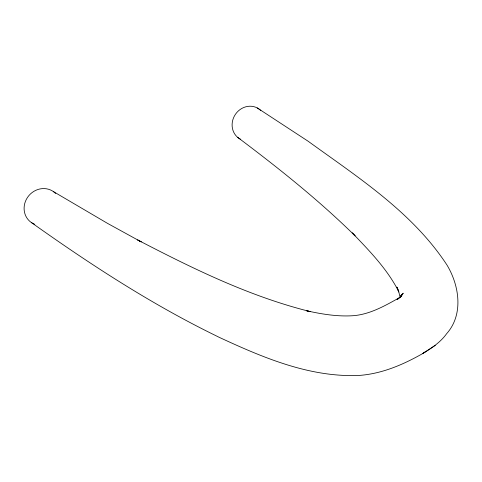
<?xml version="1.0" encoding="UTF-8"?>
<svg xmlns="http://www.w3.org/2000/svg" width="482" height="482" viewBox="0 0 482 482"><rect width="100%" height="100%" fill="white"/><g stroke="black" fill="none" stroke-linecap="round" stroke-linejoin="round"><path stroke-width="0.72" d="M400.632 297.28L400.638 295.87L400.211 297.707L399.018 292.785L396.891 287.103L398.463 290.507M400.638 296.966L401.596 294.351L400.47 297.147L403.199 293.201L400.934 296.484L397.072 299.635L399.747 297.502C385.492 305.504 370.652 314.071 354.065 315.638C338.099 316.855 322.127 314.204 306.582 310.769L310.257 311.595C249.531 296.472 192.951 268.661 137.671 239.958L141.226 241.88L107.594 223.413L53.351 191.553M31.535 222.648C90.092 264.263 150.523 303.678 215.135 335.315L218.924 337.201C262.889 357.59 309.98 377.683 359.47 375.412C382.081 373.713 403.097 364.687 422.6 353.625C431.529 348.227 440.494 342.292 446.651 333.683C463.75 314.505 459.34 285.531 446.989 265.052C412.604 212.411 358.12 177.436 308.112 141.22L257.207 107.914M424.973 352.065L422.6 353.625L435.27 345.365M237.795 137.46C278.608 168.146 318.68 200.012 355.107 235.879L352.203 232.86C369.586 250.953 387.528 269.348 398.933 291.972M34.77 224.317A19.009 17.599 -49.8 0 1 27.522 197.397A19.009 17.599 -49.8 0 1 55.617 193.457M240.596 139.274A17.756 16.237 -57.3 0 1 235.584 114.089A17.756 16.237 -57.3 0 1 260.804 110.535"/></g></svg>
